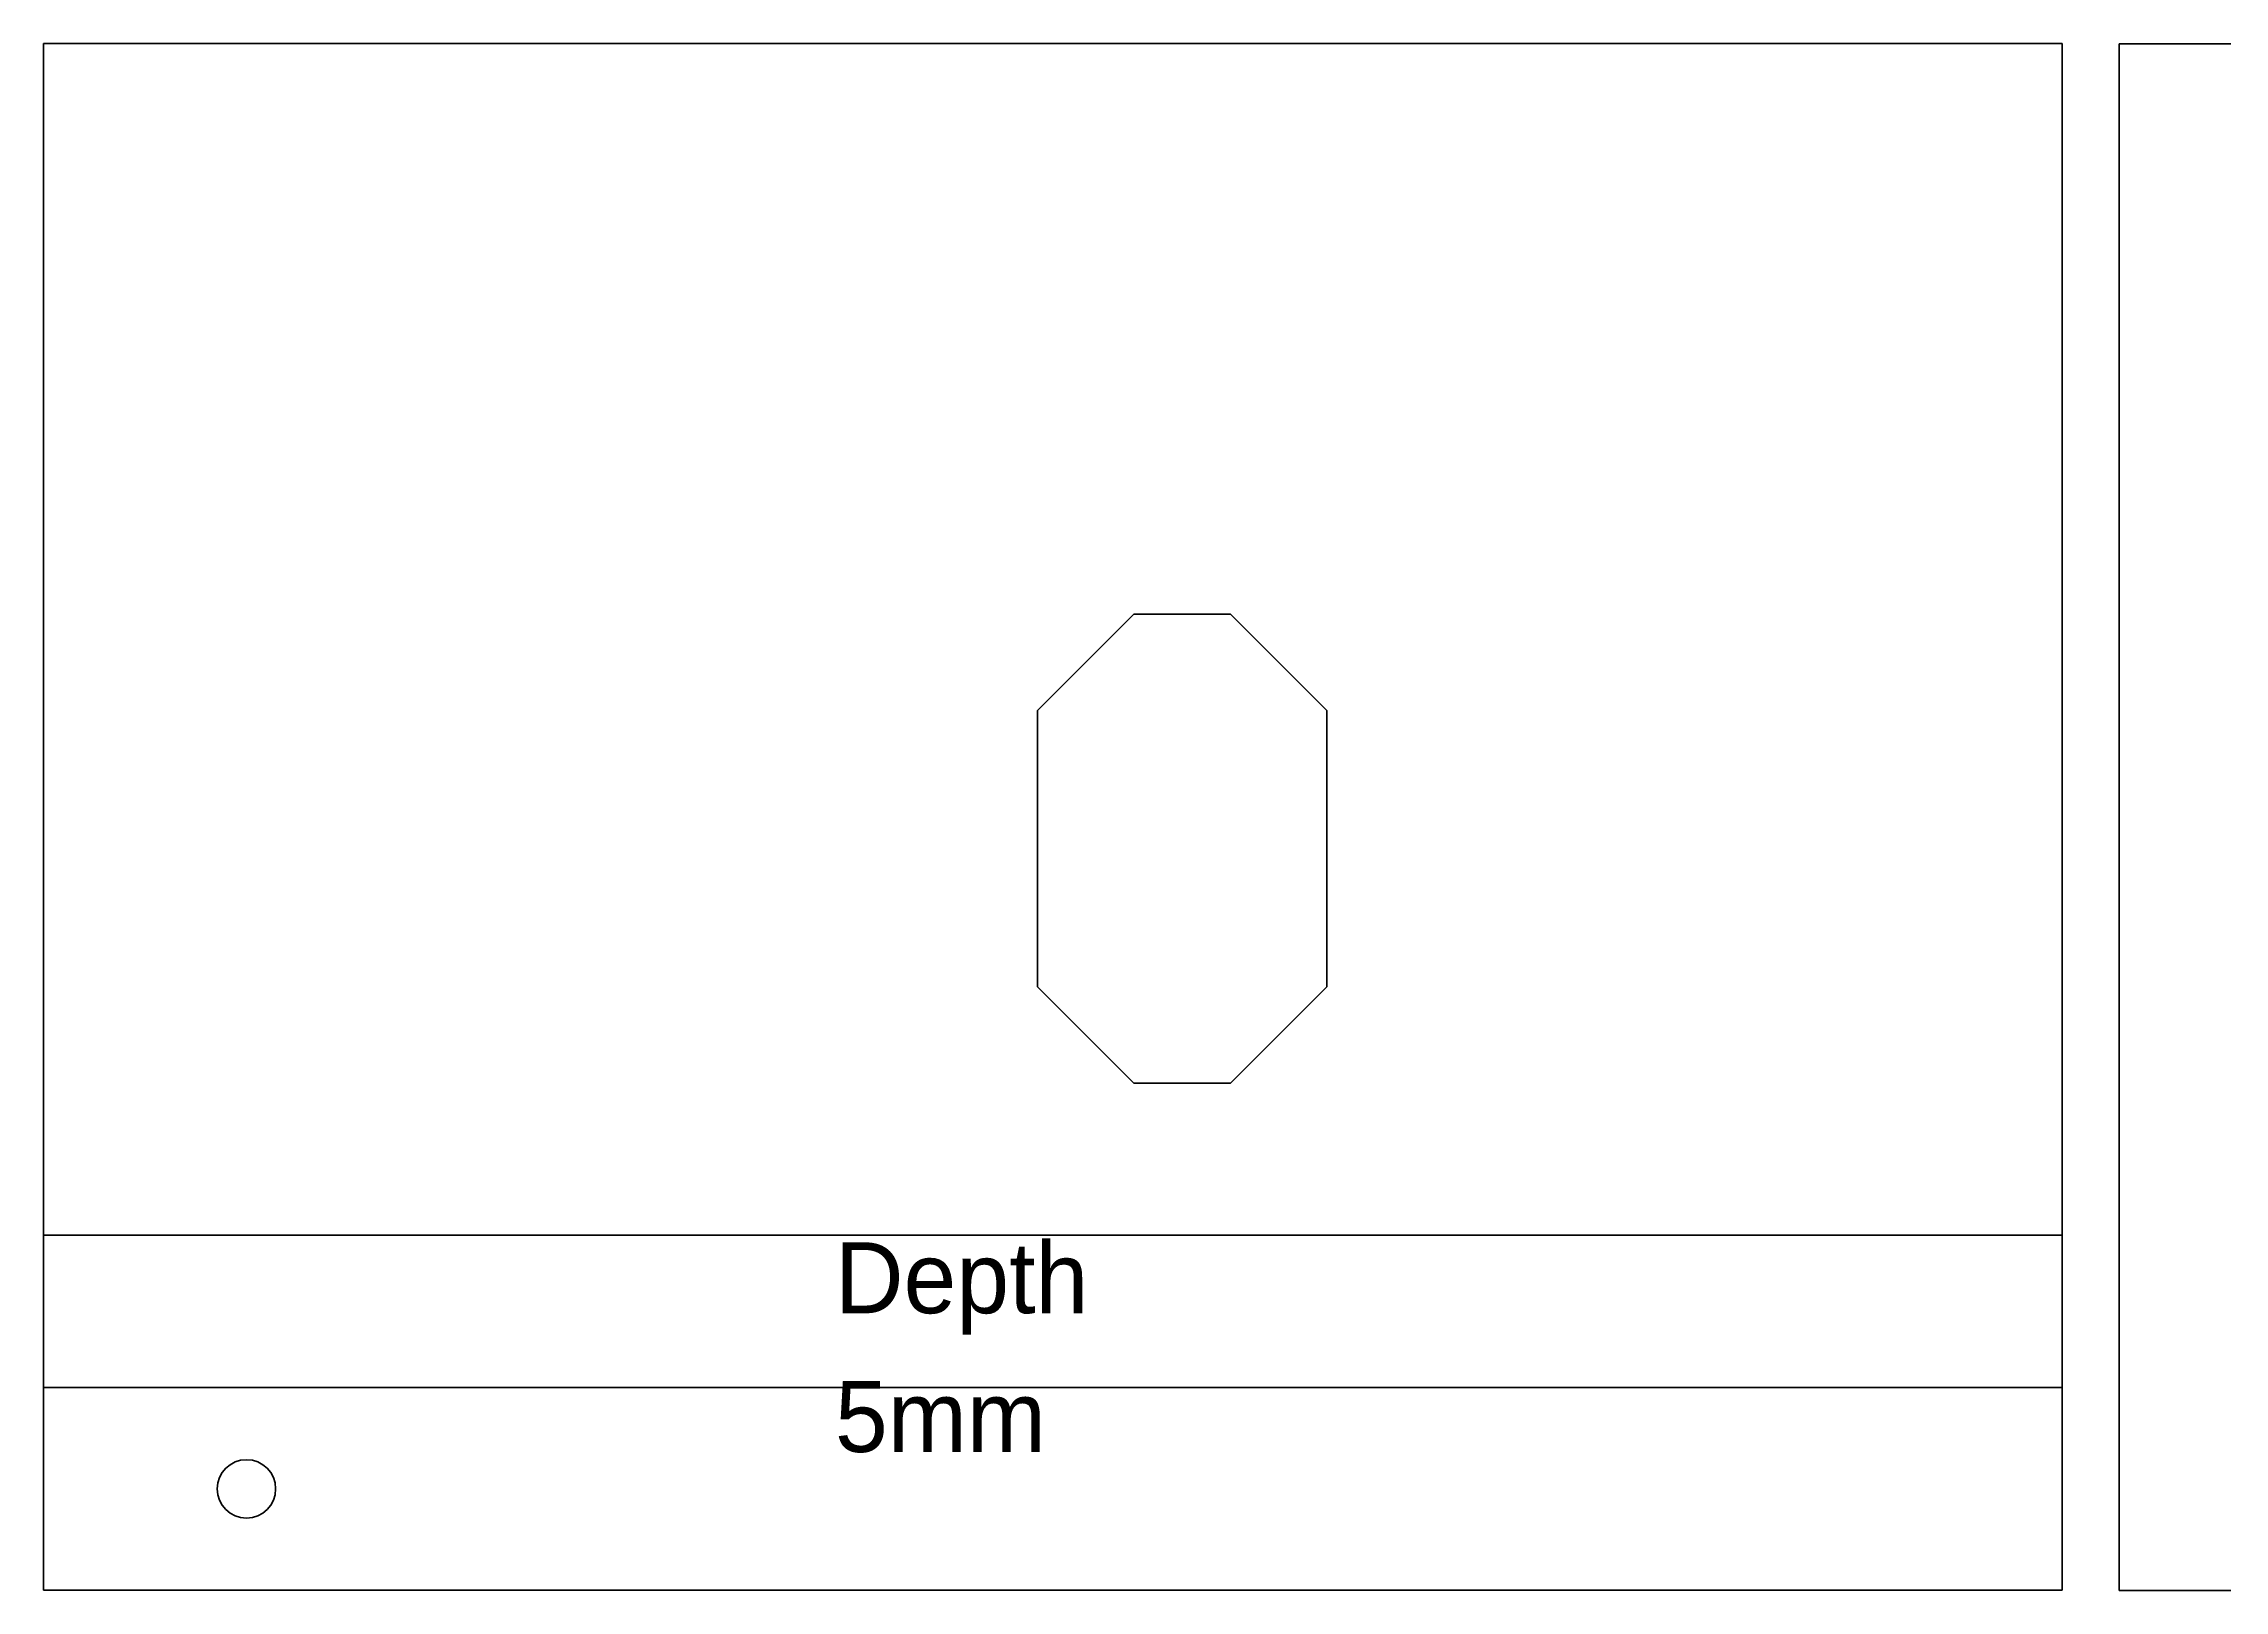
# Model space of a CAD drawing. Extents: x -630 to 758, y -253 to 381.
# Drawn here: x -165.7 to 264.3, y 70.7 to 375.8 of the extents above; entities that cross this region are included whole.
import ezdxf

# ---------------------------------------------------------------- set-up
doc = ezdxf.new("R2010")
doc.units = 0
doc.header["$MEASUREMENT"] = 0
doc.layers.add('Видимый контур (ГОСТ)', color=7, linetype='Continuous', lineweight=0)
doc.layers.add('Обозначение (ГОСТ)', color=7, linetype='Continuous', lineweight=0)

# ---------------------------------------------------------------- blocks, each defined once
blk = doc.blocks.new('Block_3')
at = {"layer": 'Обозначение (ГОСТ)', "char_height": 0.2, "attachment_point": 7}
for s, insert in [('\\C18;\\c0;\\FMyriad Pro|b0|i0|c1;\\H14.000000;\\W1.000000;Depth', (-9.68, 121.16)), ('\\C18;\\c0;\\FMyriad Pro|b0|i0|c1;\\H14.000000;\\W1.000000;5mm', (-9.68, 97.82))]:
    blk.add_mtext(s, dxfattribs=dict(at, insert=insert))

msp = doc.modelspace()

# ---------------------------------------------------------------- linework, layer by layer
at = {"layer": 'Видимый контур (ГОСТ)', "color": 18, "lineweight": 50, "true_color": 0x000000}
for p, q in [((-165.72, 375.75), (232.28, 375.75)), ((-165.72, 140.75), (-165.72, 375.75)), ((232.28, 375.75), (232.28, 140.75)), ((243.52, 375.73), (273.52, 375.73)), ((243.52, 70.73), (243.52, 375.73)), ((30.28, 244.25), (49.28, 263.25)), ((49.28, 263.25), (68.28, 263.25)), ((68.28, 263.25), (87.28, 244.25)), ((30.28, 189.75), (30.28, 244.25)), ((87.28, 244.25), (87.28, 189.75)), ((49.28, 170.75), (30.28, 189.75)), ((87.28, 189.75), (68.28, 170.75)), ((68.28, 170.75), (49.28, 170.75)), ((-165.72, 140.75), (232.28, 140.75)), ((-165.72, 110.75), (-165.72, 140.75)), ((232.28, 140.75), (232.28, 110.75)), ((232.28, 110.75), (-165.72, 110.75)), ((-165.72, 70.75), (-165.72, 110.75)), ((232.28, 110.75), (232.28, 70.75)), ((232.28, 70.75), (-165.72, 70.75)), ((273.52, 70.73), (243.52, 70.73))]:
    msp.add_line(p, q, dxfattribs=at)
msp.add_circle((-125.72, 90.75), 5.75, dxfattribs=at)

# ---------------------------------------------------------------- block references
at = {"layer": 'Обозначение (ГОСТ)'}
msp.add_blockref('Block_3', (0, 0), dxfattribs=at)

doc.saveas('drawing.dxf')
